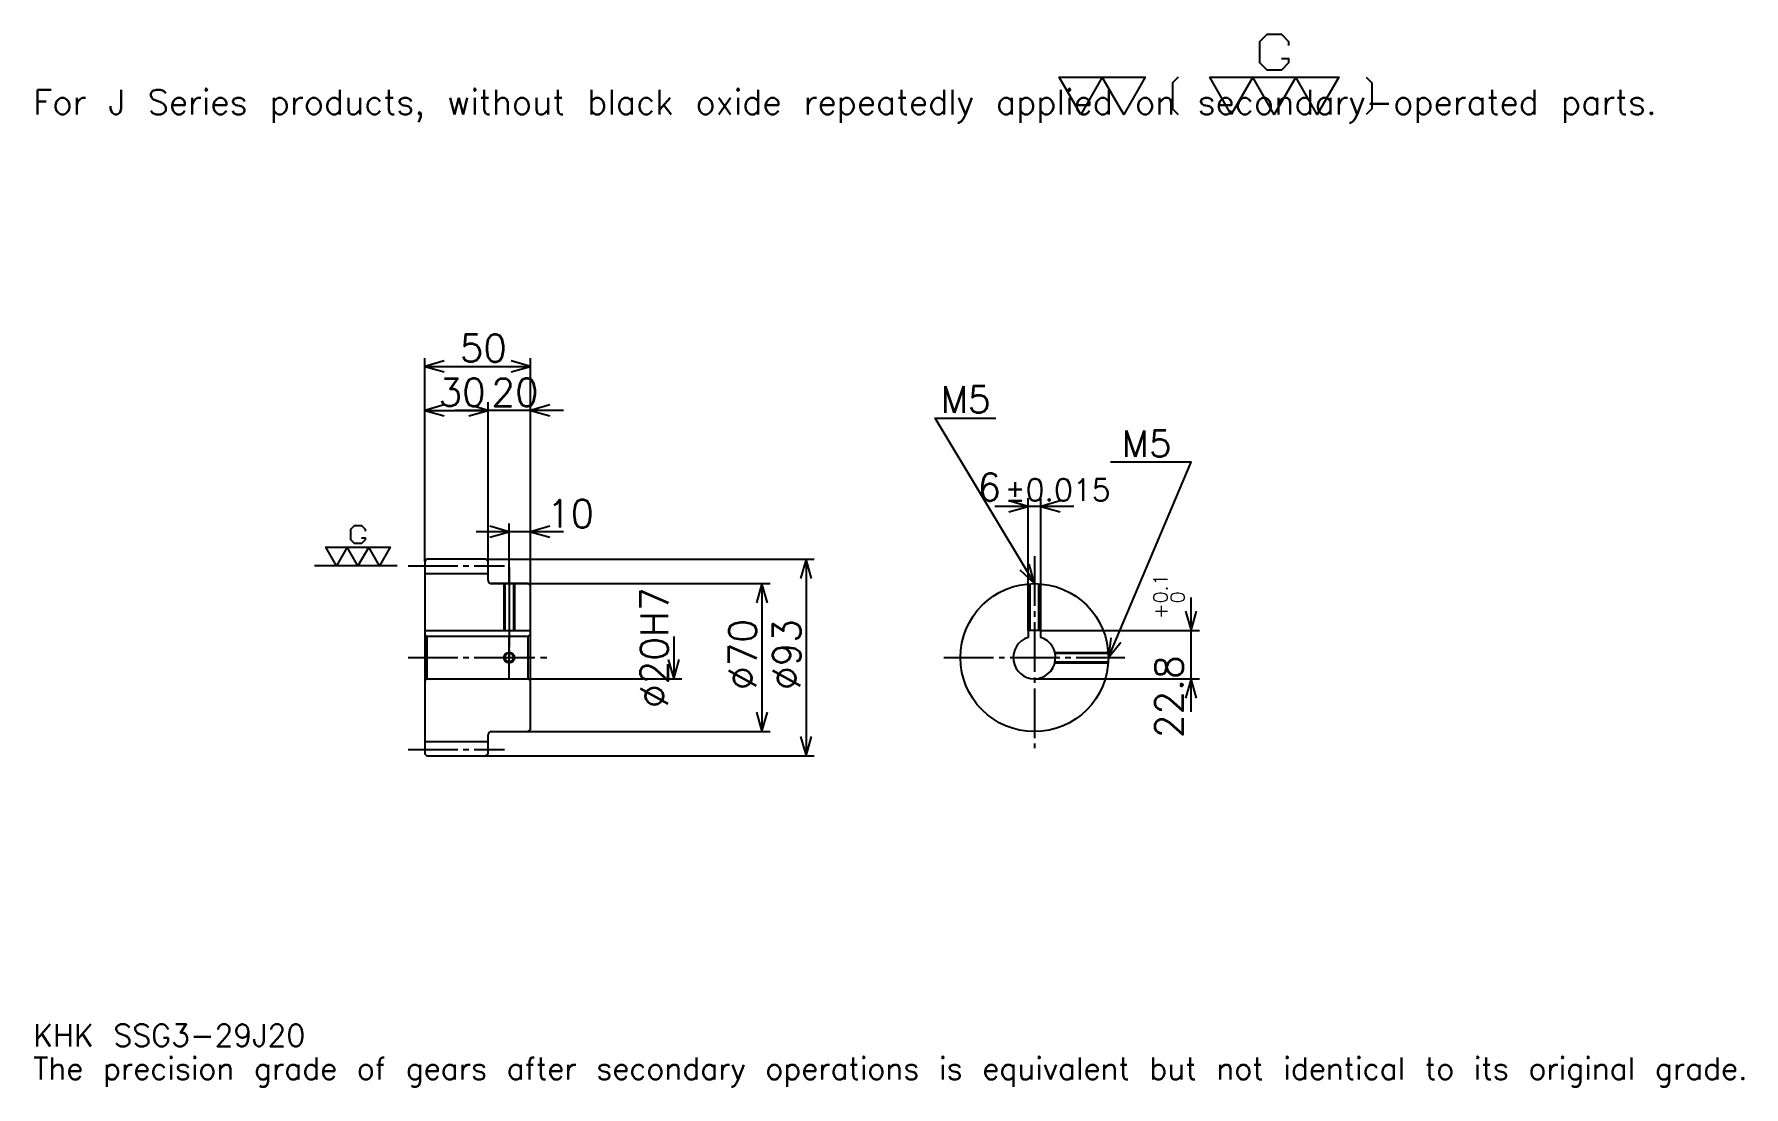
# Model space of a CAD drawing. Extents: x 27 to 835, y 10 to 508.
import ezdxf

# ---------------------------------------------------------------- set-up
doc = ezdxf.new("R2010")
doc.units = 0
doc.linetypes.add('DASHDOT', pattern=[31.304349, 23.478261, -2.608696, 2.608696, -2.608696])
doc.layers.get('0').update_dxf_attribs({"linetype": 'CONTINUOUS'})
doc.layers.add('DASHDOT', color=6, linetype='DASHDOT')
doc.styles.add('KANJI', font='TXT', dxfattribs={"bigfont": 'BIGFONT'})

msp = doc.modelspace()

# ---------------------------------------------------------------- linework, layer by layer
at = {"color": 5}
for p, q in [((211.304337, 259.108704), (211.304337, 354.32608)), ((211.304337, 350.413025), (261.304321, 350.413025)), ((261.304321, 259.108704), (261.304321, 354.32608)), ((241.304337, 259.108704), (241.304337, 333.456512)), ((211.304337, 329.543457), (241.304337, 329.543457)), ((276.956512, 329.543457), (225.652161, 329.543457)), ((518.434753, 284.130432), (481.130432, 284.130432)), ((496.782593, 225.408691), (496.782593, 288.043488)), ((502.782593, 225.408691), (502.782593, 288.043488)), ((251.304337, 259.108704), (251.304337, 276.065216)), ((276.956512, 272.152161), (235.652161, 272.152161)), ((211.304337, 258.108704), (211.304337, 259.108704)), ((240.304337, 259.108704), (261.304321, 259.108704)), ((241.304337, 258.108704), (241.304337, 259.108704)), ((251.304337, 247.608688), (251.304337, 259.108704)), ((251.304337, 247.608688), (251.304337, 259.108704)), ((261.304321, 259.108704), (395.652161, 259.108704)), ((261.304321, 246.608688), (261.304321, 259.108704)), ((391.739136, 259.108704), (391.739136, 166.108688)), ((242.804337, 247.608688), (261.304321, 247.608688)), ((261.304321, 247.608688), (374.782593, 247.608688)), ((370.869568, 247.608688), (370.869568, 177.608688)), ((573.913025, 186.956512), (573.913025, 241.060867)), ((329.130432, 222.608688), (329.130432, 202.608688)), ((502.782593, 225.408691), (577.826111, 225.408691)), ((261.304321, 202.608688), (333.043457, 202.608688)), ((499.782593, 202.608688), (577.826111, 202.608688)), ((242.804337, 177.608688), (261.304321, 177.608688)), ((261.304321, 177.608688), (374.782593, 177.608688)), ((240.304337, 166.108688), (261.304321, 166.108688)), ((261.304321, 166.108688), (395.652161, 166.108688))]:
    msp.add_line(p, q, dxfattribs=at)
at = {"color": 7}
msp.add_line((198.260864, 256.108704), (159.130432, 256.108704), dxfattribs=at)
at = {"color": 4}
for p, q in [((211.304337, 252.358688), (241.304337, 252.358688)), ((211.304337, 225.408691), (261.304321, 225.408691)), ((212.304337, 222.608688), (212.304337, 202.608688)), ((260.304321, 222.608688), (261.304321, 223.608688)), ((260.304321, 202.608688), (261.304321, 201.608688)), ((211.304337, 172.858688), (241.304337, 172.858688))]:
    msp.add_line(p, q, dxfattribs=at)
at = {"color": 7}
for points in [[(616.695679, 496.017395), (620.086975, 496.017395), (620.086975, 493.982605), (616.695679, 490.591309), (609.913025, 490.591309), (606.521729, 493.982605), (606.521729, 504.156525), (609.913025, 507.547821), (616.695679, 507.547821), (620.086975, 504.156525), (620.086975, 502.121735)], [(521.739136, 469.565216), (511.565216, 487.200012), (552.260864, 487.200012), (542.086975, 469.565216), (531.913025, 487.200012), (521.739136, 469.565216)], [(567.860901, 487.200012), (565.147827, 484.486969), (565.147827, 472.278259), (567.860901, 469.565216)], [(592.956543, 469.565216), (582.782593, 487.200012), (643.826111, 487.200012), (633.652161, 469.565216), (623.478271, 487.200012), (613.304382, 469.565216), (603.130432, 487.200012), (592.956543, 469.565216)], [(656.713013, 487.200012), (659.426086, 484.486969), (659.426086, 472.278259), (656.713013, 469.565216)], [(181.434769, 269.334778), (183.130417, 269.334778), (183.130417, 268.317383), (181.434769, 266.621735), (178.043457, 266.621735), (176.347809, 268.317383), (176.347809, 273.404358), (178.043457, 275.099976), (181.434769, 275.099976), (183.130417, 273.404358), (183.130417, 272.386963)], [(169.565201, 256.108704), (164.478241, 264.926086), (194.999985, 264.926086), (189.913025, 256.108704), (184.82608, 264.926086), (179.73912, 256.108704), (174.652161, 264.926086), (169.565201, 256.108704)]]:
    msp.add_lwpolyline(points, dxfattribs=at)
at = {"color": 5}
for points in [[(220.434769, 353.021729), (211.304337, 350.413025), (220.434769, 347.804352)], [(252.173904, 347.804352), (261.304321, 350.413025), (252.173904, 353.021729)], [(220.434769, 332.152161), (211.304337, 329.543457), (220.434769, 326.934784)], [(232.173904, 326.934784), (241.304337, 329.543457), (232.173904, 332.152161)], [(232.173904, 326.934784), (241.304337, 329.543457), (232.173904, 332.152161)], [(270.434784, 332.152161), (261.304321, 329.543457), (270.434784, 326.934784)], [(499.782593, 247.608688), (452.82608, 325.869568), (481.521729, 325.869568)], [(534.782593, 212.608688), (573.913025, 305), (535.826111, 305)], [(487.652161, 281.521729), (496.782593, 284.130432), (487.652161, 286.739136)], [(511.913025, 286.739136), (502.782593, 284.130432), (511.913025, 281.521729)], [(242.173904, 269.543457), (251.304337, 272.152161), (242.173904, 274.760864)], [(270.434784, 274.760864), (261.304321, 272.152161), (270.434784, 269.543457)], [(394.347809, 249.978256), (391.739136, 259.108704), (389.130432, 249.978256)], [(492.848083, 254.09581), (499.782593, 247.608688), (497.32196, 256.780151)], [(373.478241, 238.478256), (370.869568, 247.608688), (368.260864, 238.478256)], [(571.304321, 234.539124), (573.913025, 225.408691), (576.521729, 234.539124)], [(535.941284, 222.033524), (534.782593, 212.608688), (540.745544, 219.998779)], [(326.521729, 211.73912), (329.130432, 202.608688), (331.739136, 211.73912)], [(576.521729, 193.478256), (573.913025, 202.608688), (571.304321, 193.478256)], [(368.260864, 186.73912), (370.869568, 177.608688), (373.478241, 186.73912)], [(389.130432, 175.23912), (391.739136, 166.108688), (394.347809, 175.23912)]]:
    msp.add_lwpolyline(points, dxfattribs=at)
at = {"color": 4}
for points in [[(241.304337, 249.108688), (241.304337, 258.108704), (240.304337, 259.108704), (212.304337, 259.108704), (211.304337, 258.108704), (211.304337, 201.608688)], [(242.804337, 177.608688), (260.304321, 177.608688), (261.304321, 178.608688), (261.304321, 246.608688), (260.304321, 247.608688), (242.804337, 247.608688)], [(248.804337, 247.608688), (248.804337, 225.408691)], [(249.239334, 247.608688), (249.239334, 225.408691)], [(253.369339, 247.608688), (253.369339, 225.408691)], [(253.804337, 247.608688), (253.804337, 225.408691)], [(497.282593, 225.408691), (497.282593, 247.519287)], [(497.71759, 225.408691), (497.71759, 247.547714)], [(501.847595, 225.408691), (501.847595, 247.547714)], [(502.282593, 225.408691), (502.282593, 247.519287)], [(211.304337, 201.608688), (212.304337, 202.608688), (260.304321, 202.608688), (260.304321, 222.608688), (212.304337, 222.608688), (211.304337, 223.608688)], [(502.782593, 222.148087), (502.782593, 225.408691), (496.782593, 225.408691), (496.782593, 222.148087)], [(509.465088, 215.108688), (534.693176, 215.108688)], [(509.567078, 214.673691), (534.721619, 214.673691)], [(509.567078, 210.543686), (534.721619, 210.543686)], [(509.465088, 210.108688), (534.693176, 210.108688)], [(211.304337, 201.608688), (211.304337, 167.108688), (212.304337, 166.108688), (240.304337, 166.108688), (241.304337, 167.108688), (241.304337, 176.108688)]]:
    msp.add_lwpolyline(points, dxfattribs=at)
for centre, radius in [((499.782593, 212.608688), 35), ((251.304337, 212.608688), 2.065)]:
    msp.add_circle(centre, radius, dxfattribs=at)
at = {"color": 7}
msp.add_circle((251.304337, 212.608688), 2.5, dxfattribs=at)
at = {"color": 4}
for centre, radius, start, end in [((242.804337, 249.108688), 1.5, 180, 270), ((499.782593, 212.608688), 10, 107.457602748, 72.542397252), ((242.804337, 176.108688), 1.5, 90, 180)]:
    msp.add_arc(centre, radius, start, end, dxfattribs=at)
at = {"layer": 'DASHDOT', "color": 7}
for p, q in [((499.782593, 260.652161), (499.782593, 169.782593)), ((203.478256, 256.108704), (249.130432, 256.108704)), ((251.304337, 247.608688), (251.304337, 212.608688)), ((203.478256, 212.608688), (269.130432, 212.608688)), ((456.956512, 212.608688), (542.608704, 212.608688)), ((203.478256, 169.108688), (249.130432, 169.108688))]:
    msp.add_line(p, q, dxfattribs=at)
for points in [[(251.304337, 255.434784), (251.304337, 217.582596)], [(251.304337, 202.282608), (251.304337, 222.934769)], [(240.978241, 212.608688), (261.630432, 212.608688)]]:
    msp.add_lwpolyline(points, dxfattribs=at)

# ---------------------------------------------------------------- texts
at = {"color": 7, "style": 'KANJI'}
for s, height, p in [('For J Series products, without black oxide repeatedly applied on secondary-operated parts.', 11.73913, (26.086956, 469.565216)), ('50', 13.043478, (227.82608, 352.5)), ('30', 13.043478, (217.82608, 331.630432)), ('20', 13.043478, (242.82608, 331.630432)), ('M5', 12.52174, (455.434753, 328.478271)), ('M5', 12.52174, (541.043457, 307.608704)), ('6', 13.043478, (472.858276, 286.739136)), ('%%p0.015', 10.434783, (485.769714, 286.739136)), ('10', 13.043478, (269.130432, 274.239136)), ('KHK SSG3-29J20', 10.434783, (26.086956, 28.695652)), ('The precision grade of gears after secondary operations is equivalent but not identical to its original grade.', 10.434783, (26.086956, 13.043478))]:
    msp.add_text(s, height=height, dxfattribs=at).set_placement(p)
for s, height, p in [('%%c20H7', 13.043478, (326.521729, 188.804337)), ('0.1', 6.521739, (562.695679, 238.298737)), ('0', 6.521739, (570.782593, 238.298737)), ('+', 6.521739, (562.695679, 230.9944)), ('%%c70', 13.043478, (368.260864, 197.282593)), ('%%c93', 13.043478, (389.130432, 197.282593)), ('22.8', 13.043478, (570, 174.537048))]:
    msp.add_text(s, height=height, rotation=90, dxfattribs=at).set_placement(p)

doc.saveas('drawing.dxf')
